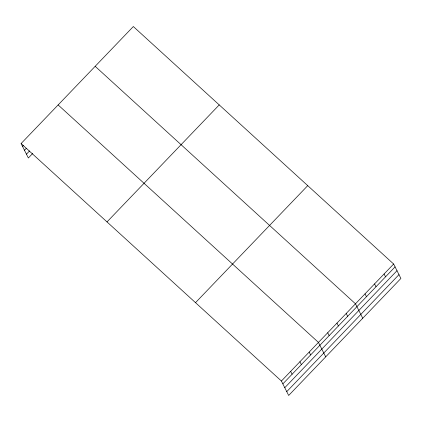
<?xml version="1.0" encoding="UTF-8"?>
<svg xmlns="http://www.w3.org/2000/svg" width="422" height="422" viewBox="0 0 422 422"><rect width="100%" height="100%" fill="white"/><g stroke="black" fill="none" stroke-linecap="round" stroke-linejoin="round"><path stroke-width="0.63" d="M21.1 143.543L133.331 26.533L393.636 264.014L400.9 278.457L288.669 395.467L281.411 381.024L21.1 143.543L28.364 157.986L32.774 153.386M22.54 146.408L23.421 145.49M24.46 150.232L26.227 148.391M26.444 154.167L29.529 150.949M107.003 221.914L219.229 104.904M195.507 302.658L307.733 185.643M281.411 381.024L393.636 264.014M282.851 383.888L395.076 266.878M284.771 387.712L396.996 270.697M286.749 391.648L398.98 274.632M95.172 66.317L355.477 303.798L362.741 318.241M58.136 104.93L318.446 342.411L325.705 356.854M384.099 273.962L385.539 276.821M374.557 283.906L375.997 286.77M365.019 293.854L366.46 296.713M346.219 313.451L347.659 316.315M336.962 323.104L338.402 325.969M327.704 332.758L329.144 335.622M309.184 352.064L310.624 354.928M299.926 361.717L301.366 364.582M290.668 371.371L292.108 374.235"/></g></svg>
